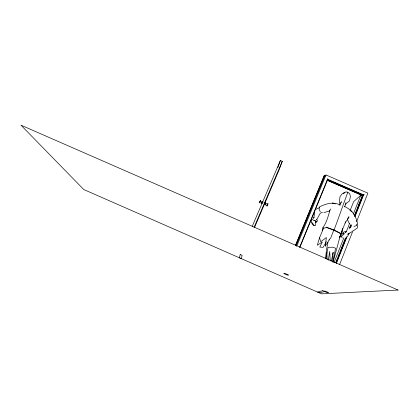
<?xml version="1.0" encoding="UTF-8"?>
<svg xmlns="http://www.w3.org/2000/svg" width="419" height="419" viewBox="0 0 419 419"><rect width="100%" height="100%" fill="white"/><g stroke="black" fill="none" stroke-linecap="round" stroke-linejoin="round"><path stroke-width="0.63" d="M332.67 261.702L333.079 252.144L331.46 261.016M315.711 222.594L315.795 220.766M322.269 230.696L322.441 228.13C326.239 223.819 328.527 215.235 329.685 211.029M345.958 202.587L344.628 206.897M316.596 219.855L320.263 213.245L322.462 212.25M299.622 247.257L327.532 179.227L327.38 178.541M325.526 258.481L326.631 248.87L327.977 242.392M329.339 239.83L325.306 246.1L326.359 237.5L320.75 241.732L319.545 237.73L323.808 227.606M314.737 212.574L313.81 217.817M340.699 234.169L340.443 235.86L340.668 233.708L333.917 230.272L326.459 227.512L323.232 228.355M328.339 260.246L329.701 251.405L330.245 260.974M341.056 236.248L341.977 231.11L341.448 233.776L334.111 229.937L326.118 227.088M325.956 258.602L328.046 247.294L332.613 247.231L335.577 248.205L332.922 262.325M341.448 233.776L342.533 228.371M325.306 246.1L325.741 244.198M340.469 234.87L333.184 261.802M319.545 237.73L317.314 245.256L322.379 241.936L319.812 247.084L323.149 247.351L326.328 241.669M339.793 236.955L339.605 237.693L340.438 236.065M340.066 236.546L340.233 236.258L339.579 237.421M345.099 223.076L349.132 216.927M347.409 219.849L348.461 216.707M277.891 167.48L280.363 160.498L282.27 161.299L279.284 169.402L254.532 227.475M339.542 264.63L352.987 230.707M356.59 221.62L367.872 193.149L326.013 174.974L324.741 176.163L296.196 245.524M260.513 201.078C261.205 199.271 258.942 204.666 259.984 202.335M333.948 262.723L343.873 237.803M346.293 231.728L349.682 223.217M353.311 214.099L360.817 195.259L362.749 196.071M335.666 262.708L345.534 237.903M349.142 228.832L350.829 224.6M354.437 215.523L362.372 195.563L363.247 195.029L327.684 179.589L326.998 180.201L362.372 195.563M336.368 261.692L337.578 258.659M338.542 256.229L339.505 253.804M340.228 251.981L343.847 242.884M344.334 241.669L345.539 238.636M349.881 227.716L350.844 225.286M355.673 213.151L356.878 210.118M357.36 208.903L358.57 205.87M359.052 204.661L362.671 195.558M336.174 263.122L346.571 236.976M350.195 227.857L351.405 224.82M354.788 216.309L363.247 195.029M336.394 263.336L346.99 236.683M350.839 226.993L351.321 225.783M354.935 216.696L363.603 194.887L364.31 194.578M332.571 254.391L333.299 252.568M341.789 231.33L345.67 221.625M350.033 210.699L353.673 201.597L360.817 195.259M340.008 236.588L340.228 236.038M299.92 247.268L327.684 179.589M295.468 245.377L324.217 175.561L325.61 175.896M295.62 245.293L324.411 175.378M296.642 246.382L326.013 174.974M267.563 204.074C268.296 202.288 266.018 207.677 267.034 205.336M262.357 203.445L262.572 202.932M262.682 202.744L262.896 202.236M254.165 227.208L282.27 161.299M265.735 204.294C267.348 200.549 264.237 207.819 265.85 204.079M261.571 202.518C263.609 197.888 260.021 206.111 261.446 202.916M252.228 226.375L280.363 160.498M264.431 204.189C263.425 206.452 265.835 200.931 264.829 203.194M262.797 202.393L262.98 201.974M330.795 237.851L333.854 229.9L333.917 230.272C338.824 217.66 343.009 204.786 347.896 192.211L345.717 191.876L343.538 193.327L344.989 192.421L342.182 193.746L339.987 196.694L339.348 202.236L340.128 203.959L341.108 202.461M342.339 233.765C342.773 232.147 344.633 231.461 346.162 231.665M359.68 202.147L360.12 202.293M358.921 204.053L359.277 204.121M358.533 204.98L358.842 205.032M345.324 204.833L346.22 203.54L349.535 200.848L350.436 196.322L349.619 193.568L347.739 192.3M347.482 236.588L349.158 233.221L347.639 234.279L351.981 231.707M315.832 221.148L316.314 222.416L317.44 220.96L316.754 219.399M339.112 205.216L341.784 201.549M323.913 212.637L329.837 210.862L329.748 210.343L330.869 208.976M328.863 240.087L330.502 238.181M342.7 234.368L344.167 233.137M314.13 217.424L313.312 218.09L313.04 219.121L311.946 219.828L311.537 220.918L311.49 222.604L312.564 224.547L313.773 225.532L315.538 225.459L315.413 221.316L316.664 221.337M316.209 209.17L319.488 207.641M353.327 230.853L357.292 227.994L357.601 226.611L356.836 224.149M345.795 232.1L345.219 232.33L346.188 232.006M353.955 226.475L356.564 225.605L357.501 223.521C355.757 215.324 351.997 210.039 344.607 206.462M340.888 204.844L340.076 204.964C333.346 201.419 325.773 203.697 319.43 206.939L319.105 209.296L320.294 211.815M359.324 203.053L359.664 203.152M344.209 241.161L344.497 241.292M333.686 203.414L332.56 203.026L335.31 203.922M327.532 179.227L363.603 194.887M333.849 182.768L335.635 183.543M349.315 189.482L351.101 190.257M327.454 180.264L362.074 195.296M350.473 210.699L352.033 211.501L350.289 210.537M343.528 233.048L344.235 233.881L341.265 236.677L342.349 237.992M314.046 225.506L312.035 222.531M347.571 219.745L349.404 223.736M329.748 210.343L329.837 210.862M326.815 252.662L327.155 259.612M240.207 254.522L239.417 257.805L241.265 258.607L242.161 255.37L240.207 254.522M259.461 202.676L260.361 200.575L259.461 202.676M264.394 204.723L265.248 202.717L264.394 204.723M267.107 205.933L268.003 203.828L267.107 205.933M283.956 273.623L287.135 275.016L288.518 275.068L285.444 273.612L283.956 273.623M322.813 290.681L317.539 292.012L319.409 292.823L324.793 291.535L327.527 292.829L327.16 292.567L328.496 292.493L325.055 291.09L324.358 291.137L324.819 291.561L322.813 290.681M398.05 290.042L321.572 293.845L83.732 189.514L20.95 125.155L398.05 290.042M314.313 220.373L313.663 220.363L315.229 220.41L314.313 220.373"/></g></svg>
